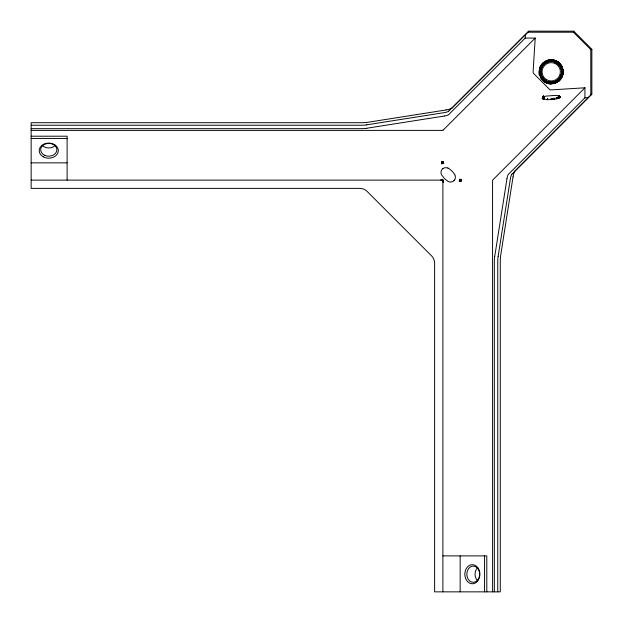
<?xml version="1.0" encoding="UTF-8"?>
<svg xmlns="http://www.w3.org/2000/svg" width="623" height="623" viewBox="0 0 623 623"><rect width="100%" height="100%" fill="white"/><g stroke="black" fill="none" stroke-linecap="round" stroke-linejoin="round"><path stroke-width="0.93" d="M442.385 162.292L441.512 162.494L443.023 161.957L443.015 163.171L442.961 161.91L441.512 163.608L442.883 163.304L443.132 161.996L443.155 163.312L443.755 163.249L443.218 161.972L443.483 163.351L442.439 161.824L441.512 162.206L441.754 163.717L442.883 163.413L442.548 161.793L442.688 163.086L443.669 163.156L442.821 161.816L443.701 163.296L442.509 162.712L442.283 161.902L441.512 163.483L442.883 163.062L442.906 161.863L442.906 162.704L441.512 163.21L443.093 161.988L443.155 163.312M559.859 65.734C553.621 55.618 536.987 63.437 539.752 73.826C544.004 75.017 537.696 78.42 539.207 71.801L540.616 71.801C537.711 75.469 552.772 86.067 543.723 80.71C535.905 73.421 543.201 58.321 553.972 61.459C564.711 63.577 563.979 81.037 553.037 82.267C542.765 84.775 536.006 69.955 544.393 63.702C534.324 70.103 541.94 86.449 553.279 83.607C555.607 84.097 552.656 81.34 554.875 81.925C559.376 80.819 563.34 76.598 563.184 71.801C563.745 68.133 560.225 70.158 561.782 72.727C561.393 77.369 557.663 81.52 553.037 82.244C543.24 84.557 536.208 71.014 543.715 64.325L542.719 63.328C550.662 55.128 565.863 64.722 561.136 75.422L561.938 69.908C563.005 76.162 557.562 82.54 551.199 82.384L551.199 83.793C536.847 84.346 536.029 61.794 550.273 61.249C555.607 60.61 560.864 64.652 561.635 69.963C562.717 71.536 560.015 74.83 562.655 74.877C560.389 87.827 540.016 84.354 540.016 71.801C540.118 59.489 559.929 57.371 561.619 69.963C561.066 65.781 558.021 62.316 554.143 60.797C551.822 59.582 545.709 59.45 545.608 62.121C551.215 59.263 559.127 62.082 561.136 68.187C559.29 62.152 551.799 58.398 546.13 60.937C552.352 59.006 560.256 62.175 561.541 69.036C562.686 70.578 560.139 74.176 562.997 73.888C562.172 77.244 560.202 80.351 557.071 81.971C556.129 83.747 548.886 82.976 551.199 83.427C555.654 83.809 555.412 82.968 556.487 80.967C558.722 80.64 565.707 73.561 561.985 72.751C562.242 68.398 560.217 62.308 555.257 60.657C553.824 58.803 547.773 60.283 551.199 61.225L551.199 59.816C557.102 59.761 562.857 64.73 562.771 70.788C562.966 73.771 561.977 76.925 559.836 79.059C559.501 79.954 556.837 80.367 557.928 81.426C553.761 84.276 546.176 83.529 542.898 78.771C538.833 76.427 542.329 62.02 540.468 70.866C539.689 73.506 541.262 80.865 543.941 80.445C545.732 79.277 548.45 84.082 551.199 83.085C552.874 83.49 560.061 81.995 552.227 83.622C549.813 84.012 547.539 83.116 545.382 81.87C541.122 79.884 539.627 74.487 539.378 70.773C539.549 60.353 555.171 57.114 560.132 65.547C562.538 63.865 562.99 70.22 562.935 71.801C562.701 78.046 556.378 83.318 550.241 82.75C541.862 84.751 534.978 70.017 543.061 63.671C552.328 53.991 568.861 68.631 559.298 78.607L561.938 73.701C561.152 81.372 551.059 84.946 545.102 80.507C540.686 79.16 541.854 72.027 539.736 70.804M442.883 591.85L442.883 181.877C443.537 179.05 439.402 179.307 443.467 181.76C443.078 178.894 441.022 180.475 441.224 180.094C441.972 179.019 440.726 180.6 443.008 180.436C442.898 180.872 443.218 182.656 442.579 180.717C443.88 179.603 440.344 179.517 441.551 179.455C442.906 179.159 444.44 181.846 442.891 181.877A1.76 1.76 0 0 0 441.123 180.117L31.15 180.117M441.123 179.868C441.022 179.782 443.849 179.743 441.551 180.078C443.039 180.771 443.218 179.845 441.24 180.039C442.299 178.879 444.915 183.528 441.559 180.172M441.505 180.133C440.508 178.731 444.098 182.041 443.187 181.581C443.654 181.534 441.66 179.86 442.891 181.332C443.218 182.438 442.042 180.366 442.883 180.055M442.867 162.292L442.634 161.778L443.483 163.351L442.696 161.778L442.61 163.545L442.12 162.011M442.86 181.464L442.883 179.907M441.419 179.549C441.068 180.257 443.467 179.494 442.026 180.296C443.35 180.343 441.302 179.588 442.455 180.693C443.654 182.796 443.506 180.172 441.762 180.234M541.239 75.43C542.322 78.981 546.394 82.119 550.265 82.423C552.881 83.965 560.318 81.083 560.529 78.334C561.806 75.539 563.613 70.617 562.063 66.739C559.664 67.463 562.88 70.89 561.736 72.727A10.575 10.575 0 0 1 545.125 80.468L544.323 81.621L542.29 79.277L540.375 73.716L541.013 68.102L543.715 64.325M443.132 162.65L443.428 163.351L443.389 162.72M539.378 70.773L539.207 71.801C539.549 63.632 549.541 58.305 556.487 62.643M540.289 71.801C538.724 68.865 544.876 65.89 542.01 64.099C537.61 68.304 542.867 66.918 540.328 70.851L540.943 68.071L543.092 65.002M551.199 82.384C563.192 83.614 566.338 63.741 556.012 61.482C554.945 63.53 551.378 59.333 549.252 60.797C546.675 59.559 540.273 65.423 545.904 62.643M541.48 78.607C542.524 80.024 551.277 85.865 552.165 82.843C556.518 81.426 563.581 77.213 562.234 70.835L563.137 70.757L562.421 74.815M561.993 74.698L562.312 68.826L560.381 64.099L559.314 64.994L555.724 62.098L552.149 60.937L552.243 59.863L558.901 62.619L560.287 64.177M557.188 82.189C552.04 84.455 545.405 82.742 542.493 77.898C540.499 79.954 540.468 75.103 540.086 73.763C538.872 71.801 542.22 69.137 539.853 68.764C541.091 64.675 546.316 60.696 551.199 61.225L550.265 61.132M444.238 116.057A10.575 2.64 0.1 0 0 448.84 114.453L525.205 38.081L525.43 34.436L528.943 31.15L573.736 31.181L591.85 49.318L591.85 94.057L511.958 174.167M525.205 38.081L535.204 38.081L533.086 72.104A1.807 1.807 0 0 0 533.117 72.541L533.148 72.689A1.667 1.667 0 0 0 533.576 73.428L549.626 89.471A1.651 1.651 0 0 0 549.852 89.65A1.721 1.721 0 0 0 550.677 89.914L584.919 87.796L584.919 97.795L508.547 174.167A10.575 2.64 89.9 0 0 506.943 178.762M540.016 71.801L540.811 77.797L540.445 76.816L541.488 76.333L544.074 80.289L547.259 82.618L549.159 83.365L553.279 83.607L553.037 82.244L558.317 80.289M558.068 61.989L557.453 62.868L560.357 66.513L561.58 65.812L562.639 69.784L561.899 74.674L558.675 79.285C562.67 75.741 563.402 69.581 561.012 64.932M460.997 180.397L459.657 179.704L461.207 180.452L459.86 180.117L459.392 181.488L459.751 179.245L461.028 179.782L459.681 179.346L460.973 180.312L460.506 181.488L459.463 180.359L459.688 179.845L461.207 180.452L460.654 181.488L459.276 181.488L459.463 180.359L459.906 181.091L460.841 181.2L459.688 179.845M539.253 70.757C540.281 67.292 542.431 63.99 545.74 62.362C546.939 61.436 552.64 60.937 548.435 61.506C542.415 62.97 538.513 69.721 540.164 75.819M461.176 180.561C460.685 179.93 460.413 179.035 460.14 180.172C462.359 180.834 458.185 179.019 460.802 181.41M539.331 71.801L539.253 72.852L539.736 72.805L541.153 67.12C540.359 70.633 539.168 76.73 542.719 80.281L543.715 79.285L543.092 78.607M562.771 70.788C563.324 78.794 553.878 85.421 546.714 81.411L551.199 82.711L555.918 81.932L560.918 78.607L561.58 77.797L560.427 77.135M539.573 71.801L539.619 74.908L540.974 74.542L543.357 79.643L546.332 82.228L549.175 83.248L545.499 81.668L543.217 79.783L541.332 77.501L539.977 73.779M562.997 69.721L561.697 75.624L562.522 73.802M461.012 179.813C461.293 181.348 458.092 181.519 460.592 180.265C457.804 178.412 462.749 180.6 460.124 179.938C458.847 179.081 461.627 180.257 460.397 180.849C459.93 181.994 458.972 179.354 460.864 180.826C458.855 179.042 459.883 183.871 460.716 180.273M561.596 74.589L562.063 72.759L560.786 76.279L562.063 76.87L557.733 81.138L553.092 82.547L549.354 82.267L549.112 83.607L548.123 83.264M441.302 179.541L442.805 180.086M550.164 83.622L550.241 82.75M552.149 60.937L547.337 61.202L542.01 64.099L546.285 61.272L549.221 60.587L554.042 61.186L557.998 63.702L558.667 62.9M550.21 83.046C551.955 83.038 562.507 81.107 559.337 78.63M561.837 66.84C564.82 75.383 559.485 60.462 556.16 61.163C554.789 59.699 545.507 60.049 551.199 60.626M551.199 82.516L550.273 82.361L554.018 82.337L551.199 82.633L547.547 81.823L550.265 82.47M540.367 71.801L540.468 70.866M539.845 70.812C544.689 59.395 540.935 69.581 539.736 72.805M540.452 73.701L540.982 69.067C539.37 73.693 541.286 79.604 545.265 82.08C546.192 81.068 545.701 80.445 544.393 79.908M540.25 70.843L540.25 72.759M562.141 72.759L561.899 67.907L558.823 62.713M560.194 79.355L562.46 75.905L561.448 75.531L559.875 77.883L561.378 75.508L562.476 71.801M460.888 180.366C459.213 183.1 459.805 177.672 460.786 180.335M443.031 163.086L442.875 162.151M494.748 256.302L506.951 178.785M498.159 256.302L510.369 178.785A10.575 2.617 -89.7 0 1 511.958 174.222M513.04 176.901L500.83 254.418A14.103 3.512 -90 0 0 500.285 261.956L500.285 591.85L434.62 591.85L434.62 263.272A10.575 10.575 0 0 0 431.521 255.796L367.204 191.479A10.575 10.575 0 0 0 359.728 188.38L31.15 188.38L31.15 122.715L361.044 122.715A14.103 3.512 0 0 0 368.575 122.17L446.099 109.96M562.546 72.798L562.639 69.784M562.771 72.821L563.013 70.773M543.357 63.967L541.512 66.217L540.811 65.812L542.976 63.585L545.553 62.035L548.349 61.186L553.029 61.389L553.279 60.003M553.037 61.366L553.933 61.584M442.649 162.221C441.442 162.728 441.442 164.636 442.252 162.712M558.675 79.285L559.672 80.281C556.316 83.061 551.176 83.716 547.578 81.745M555.771 61.989L550.202 60.454M561.868 72.735L560.357 77.096L560.902 76.333M460.265 180.14C461.97 180.647 459.961 179.027 460.296 180.094M441.123 180.086L442.727 180.242L441.551 180.078M539.853 68.764L539.393 69.721L540.554 66.84L542.384 64.41L545.608 62.121L543.061 63.671M543.061 79.939L540.382 75.741L539.806 71.801L540.491 68.935L542.322 65.594L545.896 62.627L542.259 65.547M560.529 78.334L562.764 73.841M443.07 162.51L443.233 163.327L442.743 162.416M441.59 162.868C442.089 160.874 442.828 163.312 443.187 161.988M460.864 180.826L460.654 181.488L459.852 179.331L459.649 181.488L460 180.382L461.067 180.514M442.564 162.276L441.995 163.693L441.754 162.175M443.21 162.782L442.828 162.611M442.813 181.355L442.626 180.943M539.954 70.82L540.375 69.893M460.265 180.802C458.98 181.737 460.117 179.907 460.942 180.725M553.933 61.584L554.299 60.229M442.494 162.346L442.766 161.793M556.105 61.272L556.946 61.841L556.487 62.643L557.266 63.141L552.157 60.859L549.252 60.797M441.512 163.724C443.436 160.679 440.266 164.059 442.828 163.101M553.94 61.568L554.953 61.475L553.107 60.984M540.647 69.947L540.795 69.021M590.791 95.202L590.791 49.552L573.448 32.209L573.736 31.181M441.995 162.081L441.629 163.724L441.863 162.969M442.93 181.729L443.537 181.386L442.852 180.374M561.814 74.651C563.239 69.589 560.856 63.78 556.16 61.163M540.281 69.877L540.943 68.071M442.385 162.805L442.361 163.623L441.878 162.136M560.786 76.271L561.985 72.751L561.416 69.067M540.196 68.857L539.619 72.821M442.712 181.098L443.467 181.02L443.467 181.877M441.777 180.211L442.618 180.888M539.51 69.745L541.955 65.329L541.379 64.932L542.197 64.255M441.543 179.907C441.684 179.089 441.255 180.359 442.797 180.281M540.92 77.735C542.54 77.081 546.075 85.709 547.547 81.823M552.219 60.104L555.093 61.101L552.173 60.665M554.984 61.389L557.406 62.931L554.953 61.475M549.198 83.132L550.195 83.264L547.376 82.306M555.023 61.303L555.295 60.54M442.431 162.424L441.871 163.709L441.691 163.125M442.688 163.086L442.486 163.584L442.174 162.743M441.691 180.008L441.878 179.619M542.103 64.177L540.328 66.739L539.736 68.732M540.382 67.868C541.426 66.085 543.225 64.847 545.125 63.133L543.684 64.294M562.234 75.819L560.1 79.277M540.297 68.88L540.694 67.977M442.657 180.693C440.679 179.954 444.3 180.725 442.891 181.332M562.538 74.846L561.518 76.621M543.233 97.305L542.571 98.535L542.758 97.281L545.826 96.106L556.059 95.358L559.072 95.934L560.186 96.729L559.719 97.671L557.858 98.535C555.638 96.908 559.586 97.289 559.267 95.599M550.249 82.672L547.516 81.925L545.133 80.468A10.575 10.575 0 0 1 546.729 62.214L546.589 61.918M546.667 81.512L545.896 80.982M541.13 68.141L541.87 66.42M541.076 68.125L541.535 67.3M540.865 68.047L541.815 66.388M561.012 76.38L558.006 79.923L553.933 82.018M561.798 75.663C562.195 78.311 555.373 82.415 559.399 78.685M442.883 163.203L443.584 163.055M539.931 67.705L542.384 64.41M559.314 64.994L556.65 62.362L558.263 63.382L560.466 66.451L561.775 71.801L563.184 71.801L560.879 77.392M545.701 81.325L544.938 80.741M557.608 62.65L553.232 60.236L556.946 61.841L559.252 63.748L560.965 66.163L562.11 69.877L559.836 64.551L556.946 61.841M543.147 98.901L543.817 97.756L543.092 98.87L542.002 98.738L542.571 98.535M542.594 98.559L543.357 97.445M545.499 61.942L545.74 62.362L542.711 64.683L540.974 67.035M543.458 96.246L542.516 97.554M542.501 97.585L543.217 96.526L542.399 98.333L543.17 97.211M460.529 179.704L460.568 180.125M441.925 162.401L441.512 162.735M548.396 82.267L544.338 79.97M441.917 180L441.839 179.712M560.35 78.218L561.058 77.501M560.622 78.405L561.362 77.673M540.92 65.874L544.728 62.565M442.844 181.176C442.532 180.008 444.098 182.835 442.735 180.943M460.405 179.665L459.649 179.58L460.054 180.086M542.423 65.664L542.991 64.924M542.119 65.446L544.985 62.931L548.458 61.584M453.957 180.514L454.331 180.117M541.769 65.205L544.183 63.453M448.833 111.042L525.43 34.436M452.251 107.841L528.943 31.15M443.218 130.059L535.204 38.081M558.675 64.325L559.672 63.328L561.362 65.929M584.919 87.796L492.941 179.782A1.76 0.483 89.5 0 0 492.591 180.865A1.768 0.467 89.9 0 0 492.575 181.488L492.606 591.85M515.159 170.749L591.85 94.057M559.547 78.817C557.219 79.596 554.929 83.132 558.901 80.99L558.379 80.367M542.773 64.737L544.985 62.931M442.665 162.455L442.244 163.647L442.034 162.93M559.033 79.643L559.758 78.989M558.006 79.923L558.706 79.316M543.077 78.615C545.289 81.629 543.684 77.704 542.469 79.129M559.446 64.885L558.909 64.091M442.509 180.514C441.302 180.172 443.101 179.471 441.434 179.954M557.733 81.138L560.007 79.199L556.837 81.574L558.449 80.445M558.815 96.573L559.672 97.702M558.029 79.946L557.375 80.624M542.719 63.328L543.567 62.713M542.804 63.414L544.595 62.378M555.21 82.836L559.586 80.196M542.462 77.922L544.229 80.102M542.952 78.724L542.033 77.096L541.512 77.392M559.875 65.727L561.082 67.198M544.229 63.507L547.562 61.817L547.095 60.54L552.196 60.345M544.128 63.382L547.578 61.856M557.126 82.08L558.745 80.803M442.984 181.262L443.202 181.877L443.187 181.145M547.469 61.552L546.472 61.669L550.265 61.186L547.469 61.552L543.801 62.993M547.22 82.727C542.82 81.091 540.515 76.271 540.616 71.801M560.575 66.388L560.069 65.594M560.521 66.42C562.935 73.086 560.381 63.055 557.733 62.471M554.953 82.135L557.453 80.741L556.612 81.185M545.553 62.035L547.337 61.202M545.74 62.362L547.578 61.864L546.721 62.214A10.575 10.575 0 0 1 561.736 72.727M556.65 81.247L554.929 82.057M556.783 81.488L554.065 82.509M556.736 81.403L557.608 80.959M557.865 81.325L554.12 82.703M545.265 61.529L544.463 62.183M460.039 181.114C459.151 181.394 459.174 181.083 459.906 181.091M544.393 62.082L546.426 61.576M442.283 162.541L441.668 162.728M540.445 76.816L539.752 73.826M556.58 81.13L554.828 81.792M553.154 60.696L548.092 60.229L548.427 61.459L545.024 62.985M556.105 82.337C552.461 83.614 547.991 83.132 544.728 81.045M554.984 82.22L555.88 81.847M545.203 61.42L548.217 60.688M561.658 68.997C564.298 68.53 560.389 66.825 561.416 69.067M460.21 180.966C459.065 181.472 459.19 180.577 460.872 181.106M546.644 62.043L549.361 61.381M554.859 81.87L555.771 81.621L553.948 82.065M543.092 98.87L547.033 99.649L552.632 99.532L557.858 98.535L557.164 97.406M546.62 61.989L548.442 61.545M556.012 82.127L552.165 82.843M555.257 82.952L556.261 82.672M460.039 180.016L461.207 180.234L460.786 180.211M540.935 74.558L541.177 75.453M562.655 68.732L562.896 70.781M555.981 97.772L556.549 98.901M548.154 60.462L552.212 60.229M548.279 60.906L549.237 60.696L546.379 61.482M590.791 49.552L591.85 49.318M460.475 180.693L459.797 180.172M553.053 82.353L552.118 82.345L553.979 82.205M366.698 124.841L444.215 112.631A10.575 2.617 -0.3 0 0 448.778 111.034M366.698 128.252L444.215 116.049M442.797 162.751L442.93 162.463M441.785 163.117L442.478 162.548M549.346 61.303L548.396 61.342M549.136 60.12L550.164 59.987M550.257 61.077L549.299 61.062M552.18 83.046L553.154 82.914M554.088 82.602L552.157 82.75M554.299 83.381L552.212 83.381M561.541 69.036L561.736 70.882L562.234 70.835M540.328 72.759L541.675 77.299L545.444 81.769M562.304 69.846L562.335 70.827L561.518 66.988L560.194 64.255L557.998 62.082L554.268 60.345M540.53 72.735L540.569 71.801M584.919 97.795L588.564 97.57M553.972 61.459L550.249 60.937L553.076 61.14M552.142 82.594L550.273 82.345M551.199 82.984L552.173 82.937M550.195 60.345L549.198 60.478M527.798 32.209L573.448 32.209M543.085 62.993L545.982 62.993M555.848 62.993L559.275 62.993M31.15 125.246L361.044 125.246A10.575 2.648 0 0 0 366.729 124.857M31.15 128.665L361.044 128.665A10.575 2.679 0.1 0 0 366.783 128.291M31.15 130.394L441.512 130.394M31.15 136.203L67.113 136.203L67.113 180.117M31.15 138.446L67.113 138.446M31.15 162.852L67.113 162.852M442.883 555.887L486.797 555.887L486.797 591.85M551.199 82.633L552.149 82.672M551.199 60.813L552.157 60.859M550.179 83.381L552.219 83.505M441.388 179.728L442.704 180.351M551.199 60.968L553.053 61.256M551.199 82.711L549.33 82.407M549.252 82.812L550.218 82.937M460.14 180.172L460.342 180.639M441.473 179.821L442.649 180.421L442.229 180.296M460.522 180.024L459.673 179.385L460.233 179.689M539.752 69.784L540.188 69.862M441.987 180.172L442.571 180.826M443.078 162.767L443.366 163.351L442.969 162.346M553.193 60.478L556.837 62.035M549.299 82.547L545.055 80.577M460.452 180.522L460 180.382M550.234 82.843L546.55 81.761M460.265 179.642L459.922 179.44L459.961 180.117M550.171 83.505L547.181 82.836M443 162.619L443.303 163.343L443.265 162.899M548.326 82.509C543.17 84.549 538.451 67.837 540.663 74.628M548.279 82.703L549.221 83.023M549.175 83.248L545.608 81.488L542.119 78.163M460.342 180.359L460.132 180.763M546.62 81.621L547.516 81.925M541.153 67.12L540.554 66.84M443.335 180.943L442.634 180.763M460.428 180.117L459.681 179.346L460.374 179.961M562.141 70.843C561.829 66.638 559.018 62.643 555.093 61.101M442.875 181.129L443.366 181.768M547.337 82.407L543.427 79.573L541.753 77.26M555.802 61.918L556.612 62.425M546.589 81.691L544.276 80.056M442.634 162.93L442.12 163.67L441.785 162.439M557.858 98.535L556.604 97.593L557.764 98.566M557.928 62.183L560.529 65.267M556.892 61.942L560.202 65.501M443.085 181.41L443.568 181.877M460.109 179.673L459.751 179.245M544.837 80.881L542.898 78.771M559.189 96.16L560.1 97.289M460.078 180.935L459.696 180.117M560.1 64.333L561.728 66.895M558.496 96.791L559.329 97.92L558.543 96.76M541.955 78.272L540.297 74.721L539.915 71.801M442.782 180.46L443.078 181.083M442.922 180.288L443.272 181.106M542.376 77.976L541.535 76.31M541.815 77.221L540.733 74.604M541.597 77.345L540.491 74.674M560.272 65.446L560.716 66.311M560.793 66.264L561.159 67.159M541.076 75.484L541.379 76.38M540.694 75.624L540.281 73.732M443.459 162.985L443.397 162.868M561.261 68.141L561.494 69.044M562.538 68.764L562.764 69.768M561.798 67.946L561.993 68.912M552.632 99.532L552.406 98.411L552.523 99.548M540.063 72.782L540.188 73.748M562.437 70.82L562.374 71.801M561.923 70.866L561.907 71.801M497.754 591.85L497.754 261.956A10.575 2.648 90 0 1 498.143 256.271M494.335 591.85L494.335 261.956A10.575 2.679 89.9 0 1 494.709 256.217M484.554 555.887L484.554 591.85M460.148 555.887L460.148 591.85M513.064 176.963A14.103 3.497 -89.8 0 1 515.166 170.795M447.836 167.961A7.538 2.609 45 0 1 454.922 174.907M452.205 107.834A14.103 3.497 -0.2 0 1 446.037 109.936M441.512 130.378A1.768 0.421 -0.1 0 0 441.933 130.371A1.76 0.428 -1.1 0 0 443.132 130.09M442.891 168.669A8.161 5.498 45 0 1 447.867 168.023M455.055 175.211A8.161 5.498 45 0 1 454.401 180.187M442.789 168.599A7.538 5.957 0 0 0 442.906 176.496A8.068 5.459 44.9 0 0 446.481 180.133A7.554 5.973 89.9 0 0 454.019 180.623M477.748 580.862A8.107 6.409 90 0 1 477.748 567.576M55.424 145.252A8.107 6.409 0 0 1 42.138 145.252M551.199 98.512L551.191 99.649L551.199 98.512M547.687 98.543L547.391 99.672L547.687 98.543M542.431 97.71L543.108 96.744L542.407 97.764M544.471 98.021L543.809 99.143L544.471 98.021M544.12 97.897L543.427 99.018L544.175 97.92M543.731 96.028L543.077 97.063L543.77 95.997M543.583 96.137L542.929 97.157L543.583 96.137M543.544 97.593L542.812 98.722L543.575 97.616M560.132 78.062L557.312 80.538L560.132 78.062M558.667 96.682L559.516 97.811L558.667 96.682M553.964 98.193L554.229 99.337L553.964 98.193M560.225 96.915L559.306 95.794L560.217 96.939M546.612 79.744A9.166 9.166 0 0 0 560.365 71.801A9.166 9.166 0 0 0 546.612 63.865A9.166 9.166 0 0 0 546.612 79.744M478.526 579.694A9.547 7.538 -90 0 0 473.005 564.711A9.547 7.538 -90 0 0 465.513 578.253A9.547 7.538 -90 0 0 478.526 579.694M43.306 156.832A9.547 7.538 0 0 0 58.289 151.311A9.547 7.538 0 0 0 44.747 143.812A9.547 7.538 0 0 0 43.306 156.832M478.487 578.868A8.107 6.417 -90 0 0 473.784 566.143A8.107 6.417 -90 0 0 467.414 577.646A8.107 6.417 -90 0 0 478.487 578.868M44.724 155.329A8.107 6.417 0 0 0 56.888 149.769A8.107 6.417 0 0 0 44.724 144.217A8.107 6.417 0 0 0 44.724 155.329"/></g></svg>
